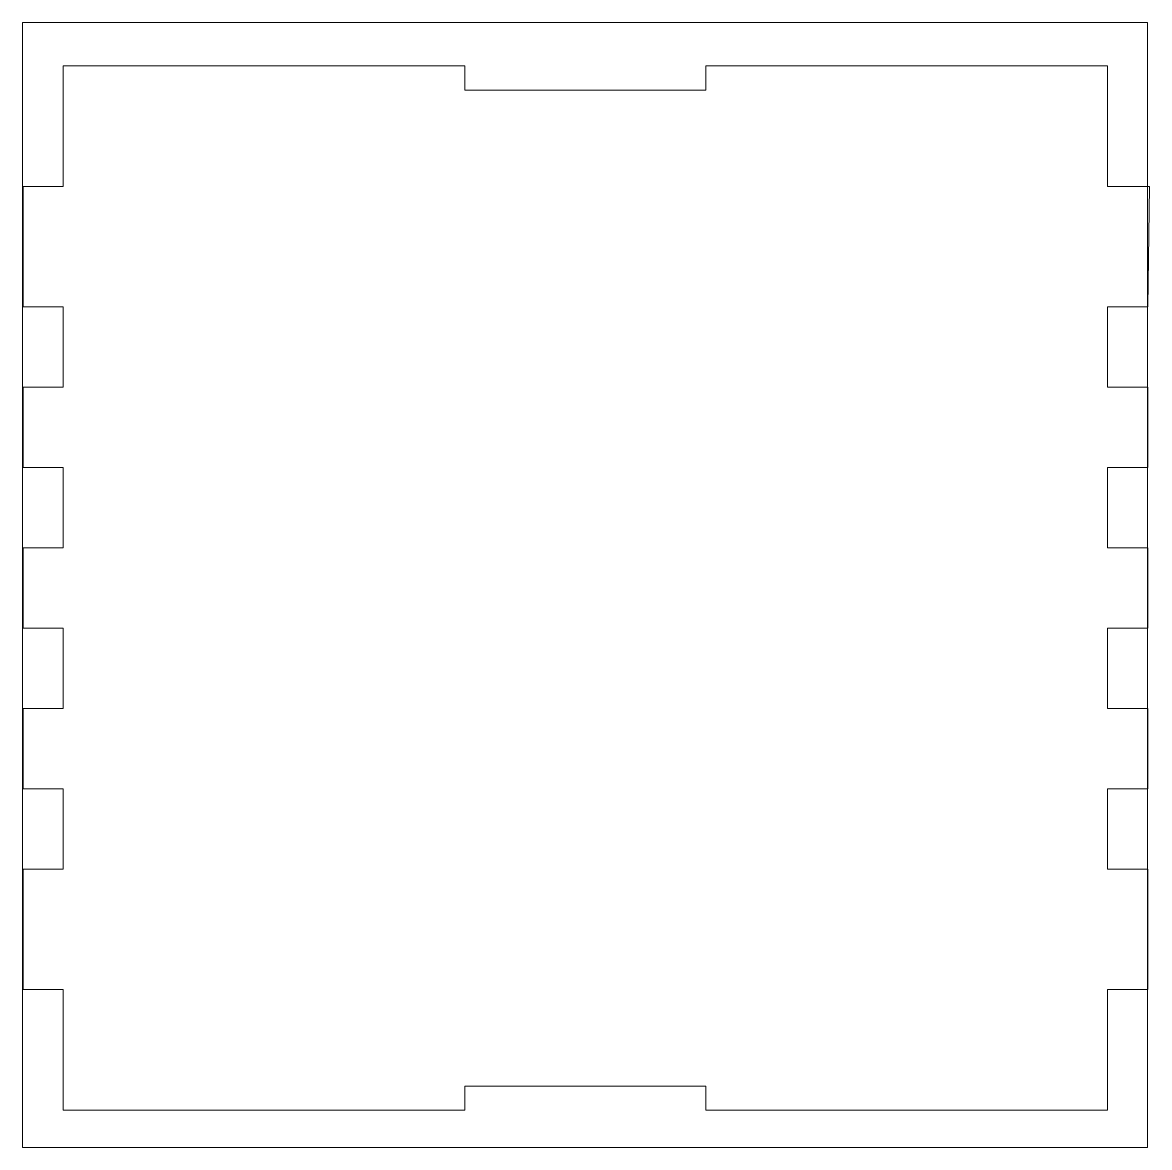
# Model space of a CAD drawing. Header units: millimetres. Extents: x -70 to 70, y -75 to 66.
import ezdxf

# ---------------------------------------------------------------- set-up
doc = ezdxf.new("R2010")
doc.units = ezdxf.units.MM
picture_1 = doc.add_image_def('image1.png', size_in_pixel=(397, 397))

msp = doc.modelspace()

# ---------------------------------------------------------------- linework, layer by layer
at = {"color": 1, "linetype": 'Continuous', "lineweight": 0}
for p, q in [((-64.81, 60.12), (-64.81, 45.12)), ((-14.81, 60.12), (-64.81, 60.12)), ((-14.81, 57.12), (-14.81, 60.12)), ((15.19, 60.12), (15.19, 57.12)), ((65.19, 60.12), (15.19, 60.12)), ((65.19, 45.12), (65.19, 60.12)), ((15.19, 57.12), (-14.81, 57.12)), ((-69.81, 45.12), (-69.81, 30.12)), ((-64.81, 45.12), (-69.81, 45.12)), ((70.41, 45.12), (65.19, 45.12)), ((70.19, 30.13), (70.41, 45.12)), ((-69.81, 30.12), (-64.81, 30.13)), ((-64.81, 30.13), (-64.81, 20.13)), ((65.19, 30.13), (70.19, 30.13)), ((65.19, 20.13), (65.19, 30.13)), ((-69.81, 20.13), (-69.81, 10.13)), ((-64.81, 20.13), (-69.81, 20.13)), ((70.19, 20.13), (65.19, 20.13)), ((70.19, 10.13), (70.19, 20.13)), ((-69.81, 10.13), (-64.81, 10.13)), ((-64.81, 10.13), (-64.81, 0.13)), ((65.19, 10.13), (70.19, 10.13)), ((65.19, 0.13), (65.19, 10.13)), ((-69.81, 0.13), (-69.81, -9.87)), ((-64.81, 0.13), (-69.81, 0.13)), ((70.19, 0.13), (65.19, 0.13)), ((70.19, -9.87), (70.19, 0.13)), ((-69.81, -9.87), (-64.81, -9.87)), ((-64.81, -9.87), (-64.81, -19.87)), ((65.19, -9.87), (70.19, -9.87)), ((65.19, -19.87), (65.19, -9.87)), ((-69.81, -19.87), (-69.81, -29.87)), ((-64.81, -19.87), (-69.81, -19.87)), ((70.19, -19.87), (65.19, -19.87)), ((70.19, -29.87), (70.19, -19.87)), ((-69.81, -29.87), (-64.81, -29.87)), ((-64.81, -29.87), (-64.81, -39.87)), ((65.19, -29.87), (70.19, -29.87)), ((65.19, -39.87), (65.19, -29.87)), ((-69.81, -39.87), (-69.81, -54.87)), ((-64.81, -39.87), (-69.81, -39.87)), ((70.19, -39.87), (65.19, -39.87)), ((70.19, -54.87), (70.19, -39.87)), ((-69.81, -54.87), (-64.81, -54.87)), ((-64.81, -54.87), (-64.81, -69.87)), ((65.19, -54.87), (70.19, -54.87)), ((65.19, -69.87), (65.19, -54.87)), ((-14.81, -66.87), (15.19, -66.87)), ((-14.81, -69.87), (-14.81, -66.87)), ((15.19, -66.87), (15.19, -69.87)), ((-64.81, -69.87), (-14.81, -69.87)), ((15.19, -69.87), (65.19, -69.87))]:
    msp.add_line(p, q, dxfattribs=at)

# ---------------------------------------------------------------- pictures from other files: only their frames are drawn
at = {"color": 1, "lineweight": 0}
image = msp.add_image(picture_1, insert=(-69.88, -74.51), size_in_units=(140.04, 140.04), dxfattribs=dict(at, contrast=65))
image.dxf.flags = 15

doc.saveas('drawing.dxf')
